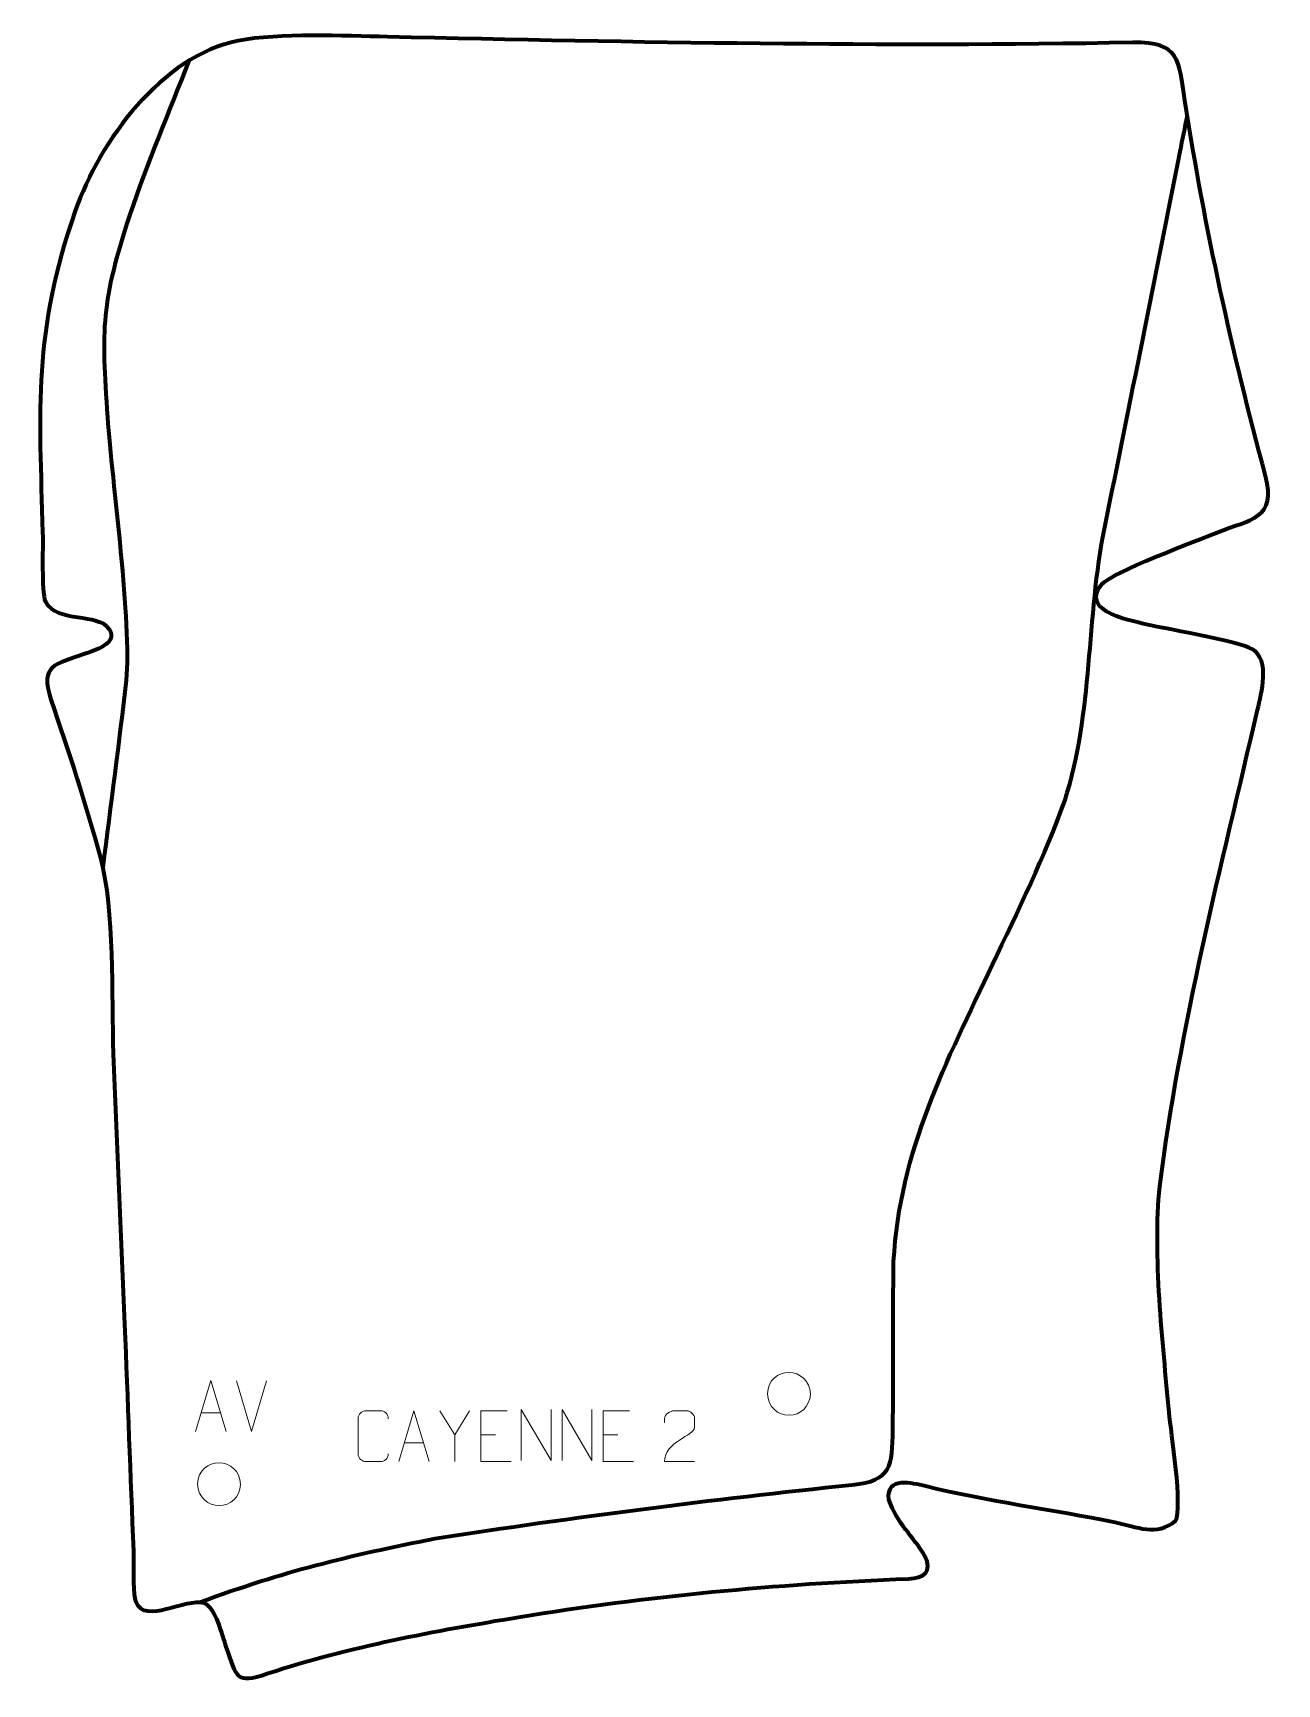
# Model space of a CAD drawing. Header units: millimetres. Extents: x -305 to 305, y -406 to 404.
import ezdxf

# ---------------------------------------------------------------- set-up
doc = ezdxf.new("R2010")
doc.units = ezdxf.units.MM
doc.header["$MEASUREMENT"] = 0
doc.layers.add('layer 1', color=7, linetype='Continuous')
doc.layers.add('layer 2', color=7, linetype='Continuous')

msp = doc.modelspace()

# ---------------------------------------------------------------- linework, layer by layer
at = {"layer": 'layer 1', "color": 142, "lineweight": 158}
for points, knots in [([(-228.3047, 390.6195), (-237.8146, 366.0272), (-248.9787, 340.0416), (-257.1566, 315.1757), (-257.1566, 315.1757), (-271.3141, 272.1275), (-271.3125, 259.3901), (-268.1861, 215.6277), (-268.1861, 215.6277), (-266.0516, 184.7656), (-256.128, 113.7708), (-259.0678, 86.7984), (-259.0678, 86.7984), (-262.4023, 56.204), (-266.7091, 25.3686), (-270.4929, -5.2143)], [0, 0, 0, 0, 0.2, 0.2, 0.2, 0.2, 0.4, 0.4, 0.4, 0.4, 0.6, 0.6, 0.6, 0.6, 1, 1, 1, 1]), ([(-222.9305, -365.6715), (-181.985, -350.554), (-149.7719, -342.7485), (-107.6897, -334.4362), (-107.6897, -334.4362), (-37.8908, -323.6608), (27.0201, -315.3669), (97.1377, -308.069), (97.1377, -308.069), (116.4208, -306.0621), (116.7574, -299.1437), (117.0192, -280.8733), (117.0192, -280.8733), (117.4121, -253.4463), (116.9612, -225.958), (117.4452, -198.4829), (117.4452, -198.4829), (120.4622, -144.2235), (143.2208, -100.7248), (165.9862, -52.6742), (165.9862, -52.6742), (178.069, -27.1469), (191.9237, 1.0255), (201.347, 27.4926), (201.347, 27.4926), (215.4145, 71.1218), (211.8746, 117.0046), (221.029, 161.8381), (221.029, 161.8381), (233.5581, 223.2045), (245.7583, 284.6359), (257.9977, 346.0605), (257.9977, 346.0605), (259.1711, 351.9496), (260.3446, 357.8386), (261.5181, 363.7276)], [0, 0, 0, 0, 0.1, 0.1, 0.1, 0.1, 0.2, 0.2, 0.2, 0.2, 0.3, 0.3, 0.3, 0.3, 0.4, 0.4, 0.4, 0.4, 0.5, 0.5, 0.5, 0.5, 0.6, 0.6, 0.6, 0.6, 0.7, 0.7, 0.7, 0.7, 0.8, 0.8, 0.8, 0.8, 1, 1, 1, 1])]:
    msp.add_open_spline(points, degree=3, knots=knots, dxfattribs=at)
at = {"layer": 'layer 1', "color": 250, "lineweight": 9}
for points, knots in [([(-224.9224, -281.9228), (-224.9224, -281.9228), (-217.5514, -256.9693), (-217.5514, -256.9693), (-217.5514, -256.9693), (-217.5514, -256.9693), (-209.9815, -281.9228), (-209.9815, -281.9228)], [0, 0, 0, 0, 0.33333333, 0.33333333, 0.33333333, 0.33333333, 1, 1, 1, 1]), ([(55.5778, -263.3534), (55.6485, -256.713), (60.9225, -252.867), (66.0778, -252.964), (66.0778, -252.964), (71.2331, -252.867), (76.5071, -256.9304), (76.5778, -263.5708), (76.5778, -263.5708), (76.2076, -269.9001), (71.7657, -273.9308), (66.0778, -273.9602), (66.0778, -273.9602), (60.9225, -274.0572), (55.6485, -269.9938), (55.5778, -263.3534)], [0, 0, 0, 0, 0.2, 0.2, 0.2, 0.2, 0.4, 0.4, 0.4, 0.4, 0.6, 0.6, 0.6, 0.6, 1, 1, 1, 1]), ([(-130.4303, -292.8646), (-130.5701, -295.188), (-132.2473, -296.6676), (-134.395, -296.6784), (-134.395, -296.6784), (-136.7269, -296.678), (-139.0588, -296.678), (-141.3903, -296.6784), (-141.3903, -296.6784), (-143.3153, -296.7838), (-145.2874, -294.8993), (-145.2762, -292.882), (-145.2762, -292.882), (-145.2758, -287.1119), (-145.2758, -281.3422), (-145.2762, -275.5729), (-145.2762, -275.5729), (-145.272, -273.4348), (-143.5253, -271.7156), (-141.3729, -271.7291), (-141.3729, -271.7291), (-139.0472, -271.7291), (-136.7211, -271.7291), (-134.395, -271.7291), (-134.395, -271.7291), (-132.4484, -271.6936), (-130.457, -273.1851), (-130.4303, -275.6227)], [0, 0, 0, 0, 0.125, 0.125, 0.125, 0.125, 0.25, 0.25, 0.25, 0.25, 0.375, 0.375, 0.375, 0.375, 0.5, 0.5, 0.5, 0.5, 0.625, 0.625, 0.625, 0.625, 0.75, 0.75, 0.75, 0.75, 1, 1, 1, 1]), ([(-125.3238, -296.6823), (-125.3238, -296.6823), (-117.9528, -271.7288), (-117.9528, -271.7288), (-117.9528, -271.7288), (-117.9528, -271.7288), (-110.3829, -296.6823), (-110.3829, -296.6823)], [0, 0, 0, 0, 0.33333333, 0.33333333, 0.33333333, 0.33333333, 1, 1, 1, 1]), ([(-90.5316, -271.7288), (-90.5316, -271.7288), (-97.854, -283.6275), (-97.854, -283.6275), (-97.854, -283.6275), (-97.854, -283.6275), (-97.8533, -296.6824), (-97.8533, -296.6824)], [0, 0, 0, 0, 0.33333333, 0.33333333, 0.33333333, 0.33333333, 1, 1, 1, 1]), ([(-72.1482, -271.7478), (-72.1482, -271.7478), (-85.0221, -271.7478), (-85.0221, -271.7478), (-85.0221, -271.7478), (-85.0221, -271.7478), (-85.0221, -296.7014), (-85.0221, -296.7014), (-85.0221, -296.7014), (-85.0221, -296.7014), (-70.1563, -296.7014), (-70.1563, -296.7014)], [0, 0, 0, 0, 0.25, 0.25, 0.25, 0.25, 0.5, 0.5, 0.5, 0.5, 1, 1, 1, 1]), ([(-65.1814, -296.1042), (-65.1814, -296.1042), (-65.1814, -271.1507), (-65.1814, -271.1507), (-65.1814, -271.1507), (-65.1814, -271.1507), (-50.5266, -296.1042), (-50.5266, -296.1042), (-50.5266, -296.1042), (-50.5266, -296.1042), (-50.5266, -271.1507), (-50.5266, -271.1507)], [0, 0, 0, 0, 0.25, 0.25, 0.25, 0.25, 0.5, 0.5, 0.5, 0.5, 1, 1, 1, 1]), ([(-45.1814, -296.1042), (-45.1814, -296.1042), (-45.1814, -271.1507), (-45.1814, -271.1507), (-45.1814, -271.1507), (-45.1814, -271.1507), (-30.5266, -296.1042), (-30.5266, -296.1042), (-30.5266, -296.1042), (-30.5266, -296.1042), (-30.5266, -271.1507), (-30.5266, -271.1507)], [0, 0, 0, 0, 0.25, 0.25, 0.25, 0.25, 0.5, 0.5, 0.5, 0.5, 1, 1, 1, 1]), ([(-12.1482, -271.7478), (-12.1482, -271.7478), (-25.0221, -271.7478), (-25.0221, -271.7478), (-25.0221, -271.7478), (-25.0221, -271.7478), (-25.0221, -296.7014), (-25.0221, -296.7014), (-25.0221, -296.7014), (-25.0221, -296.7014), (-10.1563, -296.7014), (-10.1563, -296.7014)], [0, 0, 0, 0, 0.25, 0.25, 0.25, 0.25, 0.5, 0.5, 0.5, 0.5, 1, 1, 1, 1]), ([(19.7822, -296.7117), (14.8678, -296.7114), (9.9534, -296.7114), (5.0393, -296.7117), (5.0393, -296.7117), (5.0393, -286.7794), (19.6903, -284.1382), (19.7822, -279.8279), (19.7822, -279.8279), (19.7819, -278.4038), (19.7819, -276.9801), (19.7822, -275.5568), (19.7822, -275.5568), (19.7653, -273.4797), (17.6425, -271.7549), (15.9715, -271.7376), (15.9715, -271.7376), (13.8983, -271.738), (11.8254, -271.738), (9.753, -271.7376), (9.753, -271.7376), (7.9309, -271.7211), (5.1062, -273.5132), (5.0393, -275.6068), (5.0393, -275.6068), (5.0393, -275.6068), (5.0393, -277.6616), (5.0393, -277.6616)], [0, 0, 0, 0, 0.125, 0.125, 0.125, 0.125, 0.25, 0.25, 0.25, 0.25, 0.375, 0.375, 0.375, 0.375, 0.5, 0.5, 0.5, 0.5, 0.625, 0.625, 0.625, 0.625, 0.75, 0.75, 0.75, 0.75, 1, 1, 1, 1]), ([(-223.9541, -307.6713), (-223.8834, -301.0309), (-218.6094, -297.1849), (-213.4541, -297.2819), (-213.4541, -297.2819), (-208.2988, -297.1849), (-203.0248, -301.2483), (-202.9541, -307.8887), (-202.9541, -307.8887), (-203.3243, -314.218), (-207.7662, -318.2487), (-213.4541, -318.2781), (-213.4541, -318.2781), (-218.6094, -318.3751), (-223.8834, -314.3117), (-223.9541, -307.6713)], [0, 0, 0, 0, 0.2, 0.2, 0.2, 0.2, 0.4, 0.4, 0.4, 0.4, 0.6, 0.6, 0.6, 0.6, 1, 1, 1, 1])]:
    msp.add_open_spline(points, degree=3, knots=knots, dxfattribs=at)
for points in [[(-197.5629, -281.9301), (-197.5629, -281.9301), (-204.8847, -256.9765), (-204.8847, -256.9765)], [(-190.241, -256.9765), (-190.241, -256.9765), (-197.5628, -281.9301), (-197.5628, -281.9301)], [(-222.1998, -272.6734), (-222.1998, -272.6734), (-212.7041, -272.6734), (-212.7041, -272.6734)], [(-97.854, -283.6275), (-97.854, -283.6275), (-105.1749, -271.7288), (-105.1749, -271.7288)], [(-122.6012, -287.4329), (-122.6012, -287.4329), (-113.1055, -287.4329), (-113.1055, -287.4329)], [(-85.0221, -283.6275), (-85.0221, -283.6275), (-77.854, -283.6275), (-77.854, -283.6275)], [(-25.0221, -283.6275), (-25.0221, -283.6275), (-17.854, -283.6275), (-17.854, -283.6275)]]:
    msp.add_open_spline(points, degree=3, dxfattribs=at)
at = {"layer": 'layer 2', "color": 242, "lineweight": 158}
msp.add_open_spline([(-259.7609, -229.3281), (-259.7609, -229.3281), (-265.3171, -96.7718), (-265.3171, -96.7718), (-265.3171, -96.7718), (-266.394, -67.8719), (-264.6351, -26.4114), (-271.6566, -0.4095), (-271.6566, -0.4095), (-278.4082, 24.5926), (-287.4427, 52.6709), (-296.0042, 77.1961), (-296.0042, 77.1961), (-301.2517, 94.6843), (-294.1275, 94.1985), (-279.3, 99.6337), (-279.3, 99.6337), (-274.5789, 101.3642), (-262.6285, 104.5396), (-267.4477, 111.9156), (-267.4477, 111.9156), (-272.6159, 119.8258), (-292.7945, 114.8731), (-298.6599, 125.1017), (-298.6599, 125.1017), (-300.6812, 131.1118), (-299.7695, 151.0289), (-299.9744, 159.0322), (-299.9744, 159.0322), (-301.7047, 219.8381), (-304.6979, 257.5221), (-283.9884, 316.9337), (-283.9884, 316.9337), (-272.0454, 351.1958), (-241.5246, 392.9846), (-204.1565, 400.462), (-204.1565, 400.462), (-183.8782, 404.248), (-152.2254, 402.8263), (-130.7847, 402.3692), (-130.7847, 402.3692), (-7.3437, 399.5363), (111.3247, 397.3515), (234.8385, 399.5474), (234.8385, 399.5474), (257.8807, 399.9571), (257.2128, 391.1744), (260.353, 371.078), (260.353, 371.078), (270.4556, 306.4232), (283.2131, 249.2223), (299.8872, 186.9309), (299.8872, 186.9309), (305.4682, 166.0813), (292.5385, 165.5948), (276.0985, 159.2421), (276.0985, 159.2421), (266.5448, 155.492), (224.1578, 139.3071), (219.5176, 133.831), (219.5176, 133.831), (207.8323, 120.0409), (235.5971, 115.4975), (243.8409, 113.5473), (243.8409, 113.5473), (253.4578, 111.5027), (287.1675, 105.5559), (293.3344, 101.9301), (293.3344, 101.9301), (302.4101, 96.5942), (297.8386, 80.349), (295.9536, 72.193), (295.9536, 72.193), (278.2771, -3.9317), (257.6105, -84.4508), (248.0052, -161.6236), (248.0052, -161.6236), (244.4355, -195.1662), (249.5512, -238.4656), (252.5361, -272.5939), (252.5361, -272.5939), (253.4923, -281.9291), (259.436, -319.5447), (255.7127, -325.7103), (255.7127, -325.7103), (246.5161, -333.6555), (236.6854, -328.6227), (226.1562, -326.4213), (226.1562, -326.4213), (195.1122, -320.0994), (163.8999, -316.1664), (133.0831, -308.6471), (133.0831, -308.6471), (126.2378, -306.9769), (113.8928, -303.6864), (115.0632, -315.3395), (115.0632, -315.3395), (118.9411, -326.8384), (127.1308, -333.4925), (132.8178, -343.0287), (132.8178, -343.0287), (136.8467, -350.9106), (132.0549, -353.8917), (124.6605, -354.1777), (124.6605, -354.1777), (59.6246, -356.694), (-3.4457, -362.6052), (-66.4885, -372.9642), (-66.4885, -372.9642), (-107.5723, -379.7149), (-148.9493, -387.2894), (-189.8041, -400.708), (-189.8041, -400.708), (-205.2806, -405.7912), (-204.7617, -402.9515), (-210.0717, -387.5018), (-210.0717, -387.5018), (-211.8787, -382.2441), (-215.3341, -367.8936), (-220.9152, -366.0445), (-220.9152, -366.0445), (-229.5241, -363.1922), (-249.8675, -376.9024), (-254.2414, -365.4475), (-254.2414, -365.4475), (-254.2414, -365.4475), (-254.6929, -363.9078), (-254.6929, -363.9078), (-254.6929, -363.9078), (-255.79, -358.9173), (-255.2558, -346.5781), (-255.4873, -340.57), (-255.4873, -340.57), (-256.9162, -303.4896), (-258.3355, -266.4088), (-259.7609, -229.3281)], degree=3, knots=[0, 0, 0, 0, 0.02857143, 0.02857143, 0.02857143, 0.02857143, 0.05714286, 0.05714286, 0.05714286, 0.05714286, 0.08571429, 0.08571429, 0.08571429, 0.08571429, 0.11428571, 0.11428571, 0.11428571, 0.11428571, 0.14285714, 0.14285714, 0.14285714, 0.14285714, 0.17142857, 0.17142857, 0.17142857, 0.17142857, 0.2, 0.2, 0.2, 0.2, 0.22857143, 0.22857143, 0.22857143, 0.22857143, 0.25714286, 0.25714286, 0.25714286, 0.25714286, 0.28571429, 0.28571429, 0.28571429, 0.28571429, 0.31428571, 0.31428571, 0.31428571, 0.31428571, 0.34285714, 0.34285714, 0.34285714, 0.34285714, 0.37142857, 0.37142857, 0.37142857, 0.37142857, 0.4, 0.4, 0.4, 0.4, 0.42857143, 0.42857143, 0.42857143, 0.42857143, 0.45714286, 0.45714286, 0.45714286, 0.45714286, 0.48571429, 0.48571429, 0.48571429, 0.48571429, 0.51428571, 0.51428571, 0.51428571, 0.51428571, 0.54285714, 0.54285714, 0.54285714, 0.54285714, 0.57142857, 0.57142857, 0.57142857, 0.57142857, 0.6, 0.6, 0.6, 0.6, 0.62857143, 0.62857143, 0.62857143, 0.62857143, 0.65714286, 0.65714286, 0.65714286, 0.65714286, 0.68571429, 0.68571429, 0.68571429, 0.68571429, 0.71428571, 0.71428571, 0.71428571, 0.71428571, 0.74285714, 0.74285714, 0.74285714, 0.74285714, 0.77142857, 0.77142857, 0.77142857, 0.77142857, 0.8, 0.8, 0.8, 0.8, 0.82857143, 0.82857143, 0.82857143, 0.82857143, 0.85714286, 0.85714286, 0.85714286, 0.85714286, 0.88571429, 0.88571429, 0.88571429, 0.88571429, 0.91428571, 0.91428571, 0.91428571, 0.91428571, 0.94285714, 0.94285714, 0.94285714, 0.94285714, 1, 1, 1, 1], dxfattribs=at)

doc.saveas('drawing.dxf')
